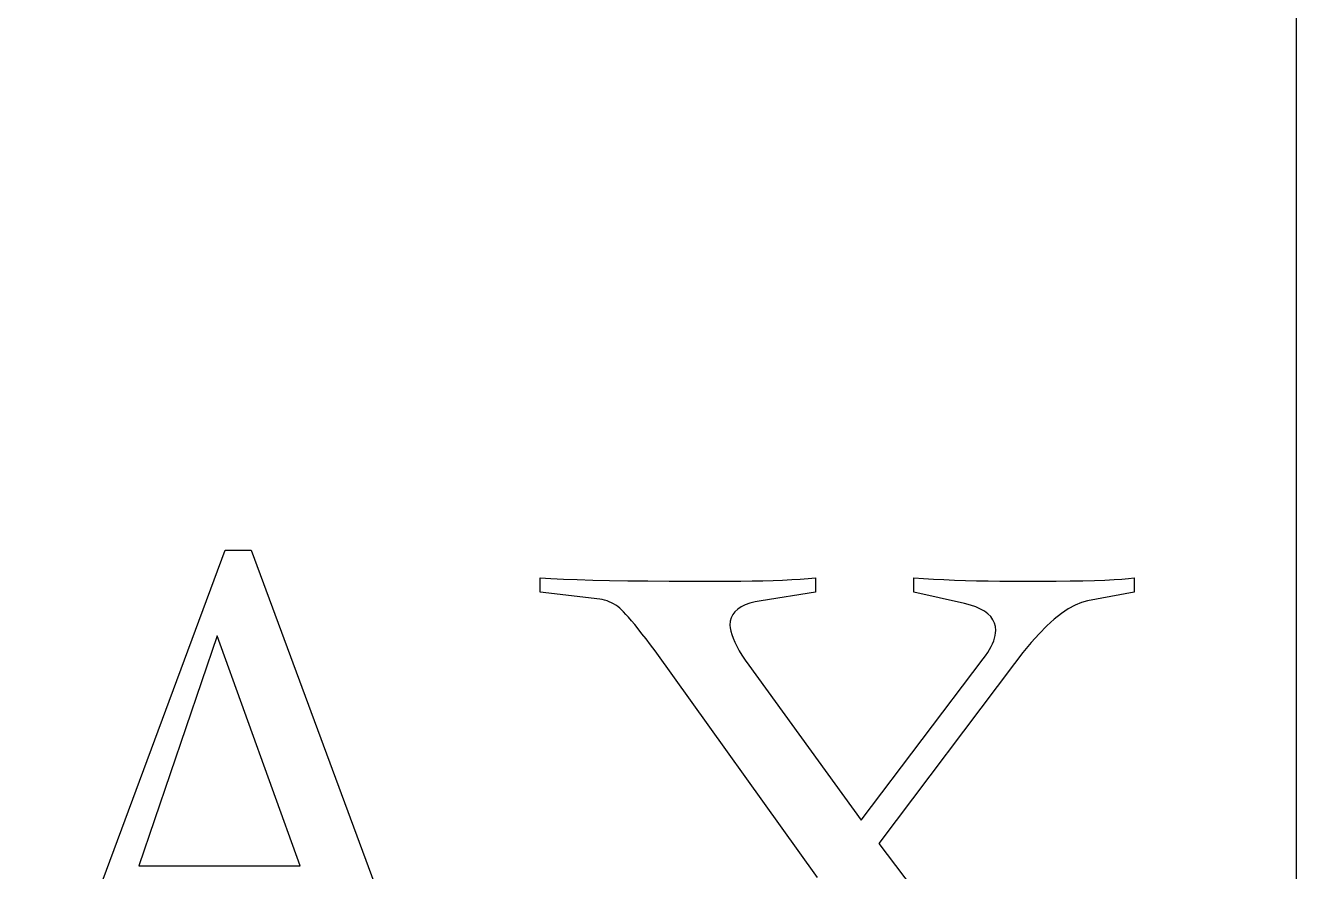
# Model space of a CAD drawing. Header units: millimetres. Extents: x -210 to 210, y -148 to 148.
# Drawn here: x -37.004 to -33.241, y -60.944 to -58.439 of the extents above; entities that cross this region are included whole.
import ezdxf

# ---------------------------------------------------------------- set-up
doc = ezdxf.new("R2010")
doc.units = ezdxf.units.MM
doc.layers.get('0').update_dxf_attribs({"lineweight": 18})

msp = doc.modelspace()

# ---------------------------------------------------------------- linework, layer by layer
at = {"color": 7, "lineweight": 30, "ltscale": 0.175753}
msp.add_line((-33.2415, -63.3748), (-33.2415, -56.3447), dxfattribs=at)
at = {"color": 7, "lineweight": 30, "ltscale": 0.042509}
msp.add_line((-37.0035, -61.5866), (-36.4123, -59.9923), dxfattribs=at)
at = {"color": 7, "lineweight": 30, "ltscale": 0.001913}
msp.add_line((-36.4123, -59.9923), (-36.3357, -59.9923), dxfattribs=at)
at = {"color": 7, "lineweight": 30, "ltscale": 0.042007}
msp.add_line((-36.3357, -59.9923), (-35.7524, -61.5681), dxfattribs=at)
at = {"color": 7, "lineweight": 30, "ltscale": 0.001056}
for p, q in [((-35.4805, -60.1164), (-35.4805, -60.0741)), ((-34.6649, -60.0741), (-34.6649, -60.1164)), ((-34.3746, -60.1164), (-34.3746, -60.0741)), ((-33.7226, -60.0741), (-33.7226, -60.1164))]:
    msp.add_line(p, q, dxfattribs=at)
at = {"color": 7, "lineweight": 30, "ltscale": 0.000809509}
msp.add_line((-35.4805, -60.0741), (-35.4482, -60.0761), dxfattribs=at)
at = {"color": 7, "lineweight": 30, "ltscale": 0.000919672}
msp.add_line((-35.4482, -60.0761), (-35.4115, -60.0779), dxfattribs=at)
at = {"color": 7, "lineweight": 30, "ltscale": 0.00103}
msp.add_line((-35.4115, -60.0779), (-35.3703, -60.0795), dxfattribs=at)
at = {"color": 7, "lineweight": 30, "ltscale": 0.001141}
msp.add_line((-35.3703, -60.0795), (-35.3247, -60.0809), dxfattribs=at)
at = {"color": 7, "lineweight": 30, "ltscale": 0.000672264}
msp.add_line((-34.7625, -60.0809), (-34.7356, -60.0795), dxfattribs=at)
at = {"color": 7, "lineweight": 30, "ltscale": 0.000631424}
msp.add_line((-34.7356, -60.0795), (-34.7104, -60.0779), dxfattribs=at)
at = {"color": 7, "lineweight": 30, "ltscale": 0.000590692}
msp.add_line((-34.7104, -60.0779), (-34.6869, -60.0761), dxfattribs=at)
at = {"color": 7, "lineweight": 30, "ltscale": 0.000550842}
msp.add_line((-34.6869, -60.0761), (-34.6649, -60.0741), dxfattribs=at)
at = {"color": 7, "lineweight": 30, "ltscale": 0.000725004}
msp.add_line((-34.3746, -60.0741), (-34.3456, -60.0761), dxfattribs=at)
at = {"color": 7, "lineweight": 30, "ltscale": 0.000745977}
msp.add_line((-34.3456, -60.0761), (-34.3159, -60.0779), dxfattribs=at)
at = {"color": 7, "lineweight": 30, "ltscale": 0.000766246}
msp.add_line((-34.3159, -60.0779), (-34.2852, -60.0795), dxfattribs=at)
at = {"color": 7, "lineweight": 30, "ltscale": 0.000787339}
msp.add_line((-34.2852, -60.0795), (-34.2538, -60.0809), dxfattribs=at)
at = {"color": 7, "lineweight": 30, "ltscale": 0.000675312}
msp.add_line((-33.8087, -60.0809), (-33.7818, -60.0795), dxfattribs=at)
at = {"color": 7, "lineweight": 30, "ltscale": 0.000585744}
msp.add_line((-33.7818, -60.0795), (-33.7584, -60.0779), dxfattribs=at)
at = {"color": 7, "lineweight": 30, "ltscale": 0.000494893}
msp.add_line((-33.7584, -60.0779), (-33.7387, -60.0761), dxfattribs=at)
at = {"color": 7, "lineweight": 30, "ltscale": 0.000405186}
msp.add_line((-33.7387, -60.0761), (-33.7226, -60.0741), dxfattribs=at)
at = {"color": 7, "lineweight": 30, "ltscale": 0.004453}
msp.add_line((-35.3037, -60.1375), (-35.4805, -60.1164), dxfattribs=at)
at = {"color": 7, "lineweight": 30, "ltscale": 0.001252}
msp.add_line((-35.3247, -60.0809), (-35.2746, -60.0821), dxfattribs=at)
at = {"color": 7, "lineweight": 30, "ltscale": 0.001362}
msp.add_line((-35.2746, -60.0821), (-35.2202, -60.083), dxfattribs=at)
at = {"color": 7, "lineweight": 30, "ltscale": 0.001473}
msp.add_line((-35.2202, -60.083), (-35.1613, -60.0837), dxfattribs=at)
at = {"color": 7, "lineweight": 30, "ltscale": 0.001584}
msp.add_line((-35.1613, -60.0837), (-35.0979, -60.0843), dxfattribs=at)
at = {"color": 7, "lineweight": 30, "ltscale": 0.001695}
msp.add_line((-35.0979, -60.0843), (-35.0301, -60.0846), dxfattribs=at)
at = {"color": 7, "lineweight": 30, "ltscale": 0.001806}
msp.add_line((-35.0301, -60.0846), (-34.9579, -60.0847), dxfattribs=at)
at = {"color": 7, "lineweight": 30, "ltscale": 0.000916294}
msp.add_line((-34.9579, -60.0847), (-34.9212, -60.0846), dxfattribs=at)
at = {"color": 7, "lineweight": 30, "ltscale": 0.000875889}
msp.add_line((-34.9212, -60.0846), (-34.8862, -60.0843), dxfattribs=at)
at = {"color": 7, "lineweight": 30, "ltscale": 0.000834763}
msp.add_line((-34.8862, -60.0843), (-34.8528, -60.0837), dxfattribs=at)
at = {"color": 7, "lineweight": 30, "ltscale": 0.000793668}
msp.add_line((-34.8528, -60.0837), (-34.8211, -60.083), dxfattribs=at)
at = {"color": 7, "lineweight": 30, "ltscale": 0.004079}
msp.add_line((-34.6649, -60.1164), (-34.8259, -60.1428), dxfattribs=at)
at = {"color": 7, "lineweight": 30, "ltscale": 0.000753399}
msp.add_line((-34.8211, -60.083), (-34.791, -60.0821), dxfattribs=at)
at = {"color": 7, "lineweight": 30, "ltscale": 0.00071242}
msp.add_line((-34.791, -60.0821), (-34.7625, -60.0809), dxfattribs=at)
at = {"color": 7, "lineweight": 30, "ltscale": 0.003858}
msp.add_line((-34.2241, -60.1507), (-34.3746, -60.1164), dxfattribs=at)
at = {"color": 7, "lineweight": 30, "ltscale": 0.00080848}
msp.add_line((-34.2538, -60.0809), (-34.2215, -60.0821), dxfattribs=at)
at = {"color": 7, "lineweight": 30, "ltscale": 0.000828895}
msp.add_line((-34.2215, -60.0821), (-34.1883, -60.083), dxfattribs=at)
at = {"color": 7, "lineweight": 30, "ltscale": 0.000850112}
msp.add_line((-34.1883, -60.083), (-34.1543, -60.0837), dxfattribs=at)
at = {"color": 7, "lineweight": 30, "ltscale": 0.000871379}
msp.add_line((-34.1543, -60.0837), (-34.1195, -60.0843), dxfattribs=at)
at = {"color": 7, "lineweight": 30, "ltscale": 0.000891911}
msp.add_line((-34.1195, -60.0843), (-34.0838, -60.0846), dxfattribs=at)
at = {"color": 7, "lineweight": 30, "ltscale": 0.000913242}
msp.add_line((-34.0838, -60.0846), (-34.0473, -60.0847), dxfattribs=at)
at = {"color": 7, "lineweight": 30, "ltscale": 0.001221}
msp.add_line((-34.0473, -60.0847), (-33.9984, -60.0846), dxfattribs=at)
at = {"color": 7, "lineweight": 30, "ltscale": 0.001131}
msp.add_line((-33.9984, -60.0846), (-33.9532, -60.0843), dxfattribs=at)
at = {"color": 7, "lineweight": 30, "ltscale": 0.001039}
msp.add_line((-33.9532, -60.0843), (-33.9116, -60.0837), dxfattribs=at)
at = {"color": 7, "lineweight": 30, "ltscale": 0.00094851}
msp.add_line((-33.9116, -60.0837), (-33.8737, -60.083), dxfattribs=at)
at = {"color": 7, "lineweight": 30, "ltscale": 0.000857113}
msp.add_line((-33.8737, -60.083), (-33.8394, -60.0821), dxfattribs=at)
at = {"color": 7, "lineweight": 30, "ltscale": 0.003495}
msp.add_line((-33.7226, -60.1164), (-33.8599, -60.1428), dxfattribs=at)
at = {"color": 7, "lineweight": 30, "ltscale": 0.000767309}
msp.add_line((-33.8394, -60.0821), (-33.8087, -60.0809), dxfattribs=at)
at = {"color": 7, "lineweight": 30, "ltscale": 0.000185071}
msp.add_line((-35.2964, -60.1387), (-35.3037, -60.1375), dxfattribs=at)
at = {"color": 7, "lineweight": 30, "ltscale": 0.000182738}
msp.add_line((-35.2893, -60.1404), (-35.2964, -60.1387), dxfattribs=at)
at = {"color": 7, "lineweight": 30, "ltscale": 0.000181011}
msp.add_line((-35.2823, -60.1425), (-35.2893, -60.1404), dxfattribs=at)
at = {"color": 7, "lineweight": 30, "ltscale": 0.000180109}
msp.add_line((-35.2756, -60.1451), (-35.2823, -60.1425), dxfattribs=at)
at = {"color": 7, "lineweight": 30, "ltscale": 0.000179953}
msp.add_line((-35.269, -60.148), (-35.2756, -60.1451), dxfattribs=at)
at = {"color": 7, "lineweight": 30, "ltscale": 0.000180458}
msp.add_line((-35.2627, -60.1514), (-35.269, -60.148), dxfattribs=at)
at = {"color": 7, "lineweight": 30, "ltscale": 0.000181684}
msp.add_line((-35.2565, -60.1552), (-35.2627, -60.1514), dxfattribs=at)
at = {"color": 7, "lineweight": 30, "ltscale": 0.000332789}
msp.add_line((-34.873, -60.1547), (-34.885, -60.1605), dxfattribs=at)
at = {"color": 7, "lineweight": 30, "ltscale": 0.000367319}
msp.add_line((-34.8592, -60.1498), (-34.873, -60.1547), dxfattribs=at)
at = {"color": 7, "lineweight": 30, "ltscale": 0.000405332}
msp.add_line((-34.8435, -60.1458), (-34.8592, -60.1498), dxfattribs=at)
at = {"color": 7, "lineweight": 30, "ltscale": 0.000445439}
msp.add_line((-34.8259, -60.1428), (-34.8435, -60.1458), dxfattribs=at)
at = {"color": 7, "lineweight": 30, "ltscale": 0.000454206}
msp.add_line((-34.2065, -60.1553), (-34.2241, -60.1507), dxfattribs=at)
at = {"color": 7, "lineweight": 30, "ltscale": 0.000514782}
msp.add_line((-33.8782, -60.1475), (-33.8972, -60.1552), dxfattribs=at)
at = {"color": 7, "lineweight": 30, "ltscale": 0.000472601}
msp.add_line((-33.8599, -60.1428), (-33.8782, -60.1475), dxfattribs=at)
at = {"color": 7, "lineweight": 30, "ltscale": 0.000183617}
msp.add_line((-35.2505, -60.1594), (-35.2565, -60.1552), dxfattribs=at)
at = {"color": 7, "lineweight": 30, "ltscale": 0.000186472}
msp.add_line((-35.2446, -60.1641), (-35.2505, -60.1594), dxfattribs=at)
at = {"color": 7, "lineweight": 30, "ltscale": 0.000189067}
msp.add_line((-35.239, -60.1692), (-35.2446, -60.1641), dxfattribs=at)
at = {"color": 7, "lineweight": 30, "ltscale": 0.000211206}
msp.add_line((-35.233, -60.1751), (-35.239, -60.1692), dxfattribs=at)
at = {"color": 7, "lineweight": 30, "ltscale": 0.000251267}
msp.add_line((-35.2262, -60.1825), (-35.233, -60.1751), dxfattribs=at)
at = {"color": 7, "lineweight": 30, "ltscale": 0.000290896}
msp.add_line((-35.2184, -60.1912), (-35.2262, -60.1825), dxfattribs=at)
at = {"color": 7, "lineweight": 30, "ltscale": 0.000330826}
msp.add_line((-35.2099, -60.2012), (-35.2184, -60.1912), dxfattribs=at)
at = {"color": 7, "lineweight": 30, "ltscale": 0.000261021}
msp.add_line((-34.91, -60.1832), (-34.9146, -60.1926), dxfattribs=at)
at = {"color": 7, "lineweight": 30, "ltscale": 0.000266581}
msp.add_line((-34.9035, -60.1747), (-34.91, -60.1832), dxfattribs=at)
at = {"color": 7, "lineweight": 30, "ltscale": 0.000281521}
msp.add_line((-34.8952, -60.1672), (-34.9035, -60.1747), dxfattribs=at)
at = {"color": 7, "lineweight": 30, "ltscale": 0.000303972}
msp.add_line((-34.885, -60.1605), (-34.8952, -60.1672), dxfattribs=at)
at = {"color": 7, "lineweight": 30, "ltscale": 0.000414134}
msp.add_line((-34.1909, -60.1606), (-34.2065, -60.1553), dxfattribs=at)
at = {"color": 7, "lineweight": 30, "ltscale": 0.000378188}
msp.add_line((-34.177, -60.1667), (-34.1909, -60.1606), dxfattribs=at)
at = {"color": 7, "lineweight": 30, "ltscale": 0.0003455}
msp.add_line((-34.165, -60.1735), (-34.177, -60.1667), dxfattribs=at)
at = {"color": 7, "lineweight": 30, "ltscale": 0.000316433}
msp.add_line((-34.1548, -60.181), (-34.165, -60.1735), dxfattribs=at)
at = {"color": 7, "lineweight": 30, "ltscale": 0.000293342}
msp.add_line((-34.1465, -60.1893), (-34.1548, -60.181), dxfattribs=at)
at = {"color": 7, "lineweight": 30, "ltscale": 0.000277622}
msp.add_line((-34.14, -60.1983), (-34.1465, -60.1893), dxfattribs=at)
at = {"color": 7, "lineweight": 30, "ltscale": 0.000679878}
msp.add_line((-33.9376, -60.1799), (-33.9588, -60.1969), dxfattribs=at)
at = {"color": 7, "lineweight": 30, "ltscale": 0.000619687}
msp.add_line((-33.917, -60.166), (-33.9376, -60.1799), dxfattribs=at)
at = {"color": 7, "lineweight": 30, "ltscale": 0.000563622}
msp.add_line((-33.8972, -60.1552), (-33.917, -60.166), dxfattribs=at)
at = {"color": 7, "lineweight": 30, "ltscale": 0.000371498}
msp.add_line((-35.2004, -60.2127), (-35.2099, -60.2012), dxfattribs=at)
at = {"color": 7, "lineweight": 30, "ltscale": 0.000412087}
msp.add_line((-35.1901, -60.2255), (-35.2004, -60.2127), dxfattribs=at)
at = {"color": 7, "lineweight": 30, "ltscale": 0.0004521}
msp.add_line((-35.1789, -60.2397), (-35.1901, -60.2255), dxfattribs=at)
at = {"color": 7, "lineweight": 30, "ltscale": 0.000279982}
msp.add_line((-34.9174, -60.2029), (-34.9183, -60.214), dxfattribs=at)
at = {"color": 7, "lineweight": 30, "ltscale": 0.000220155}
msp.add_line((-34.9183, -60.214), (-34.9178, -60.2228), dxfattribs=at)
at = {"color": 7, "lineweight": 30, "ltscale": 0.00024058}
msp.add_line((-34.9178, -60.2228), (-34.9161, -60.2323), dxfattribs=at)
at = {"color": 7, "lineweight": 30, "ltscale": 0.000265951}
msp.add_line((-34.9146, -60.1926), (-34.9174, -60.2029), dxfattribs=at)
at = {"color": 7, "lineweight": 30, "ltscale": 0.000269957}
msp.add_line((-34.1354, -60.2081), (-34.14, -60.1983), dxfattribs=at)
at = {"color": 7, "lineweight": 30, "ltscale": 0.000271663}
msp.add_line((-34.1327, -60.2186), (-34.1354, -60.2081), dxfattribs=at)
at = {"color": 7, "lineweight": 30, "ltscale": 0.000282136}
msp.add_line((-34.1317, -60.2299), (-34.1327, -60.2186), dxfattribs=at)
at = {"color": 7, "lineweight": 30, "ltscale": 0.000187755}
msp.add_line((-34.1321, -60.2374), (-34.1317, -60.2299), dxfattribs=at)
at = {"color": 7, "lineweight": 30, "ltscale": 0.000809781}
msp.add_line((-33.9809, -60.2169), (-34.0036, -60.2399), dxfattribs=at)
at = {"color": 7, "lineweight": 30, "ltscale": 0.000743999}
msp.add_line((-33.9588, -60.1969), (-33.9809, -60.2169), dxfattribs=at)
at = {"color": 7, "lineweight": 30, "ltscale": 0.017988}
msp.add_line((-36.436, -60.2457), (-36.6683, -60.9267), dxfattribs=at)
at = {"color": 7, "lineweight": 30, "ltscale": 0.018097}
msp.add_line((-36.1906, -60.9267), (-36.436, -60.2457), dxfattribs=at)
at = {"color": 7, "lineweight": 30, "ltscale": 0.000492773}
msp.add_line((-35.1668, -60.2553), (-35.1789, -60.2397), dxfattribs=at)
at = {"color": 7, "lineweight": 30, "ltscale": 0.000533009}
msp.add_line((-35.1538, -60.2723), (-35.1668, -60.2553), dxfattribs=at)
at = {"color": 7, "lineweight": 30, "ltscale": 0.000263174}
msp.add_line((-34.9161, -60.2323), (-34.9133, -60.2425), dxfattribs=at)
at = {"color": 7, "lineweight": 30, "ltscale": 0.00028827}
msp.add_line((-34.9133, -60.2425), (-34.9094, -60.2533), dxfattribs=at)
at = {"color": 7, "lineweight": 30, "ltscale": 0.000314062}
msp.add_line((-34.9094, -60.2533), (-34.9044, -60.2648), dxfattribs=at)
at = {"color": 7, "lineweight": 30, "ltscale": 0.000341538}
msp.add_line((-34.9044, -60.2648), (-34.8983, -60.2771), dxfattribs=at)
at = {"color": 7, "lineweight": 30, "ltscale": 0.000224448}
msp.add_line((-34.141, -60.2695), (-34.1376, -60.2611), dxfattribs=at)
at = {"color": 7, "lineweight": 30, "ltscale": 0.000213233}
msp.add_line((-34.1376, -60.2611), (-34.135, -60.253), dxfattribs=at)
at = {"color": 7, "lineweight": 30, "ltscale": 0.000203206}
msp.add_line((-34.135, -60.253), (-34.1332, -60.2451), dxfattribs=at)
at = {"color": 7, "lineweight": 30, "ltscale": 0.00019459}
msp.add_line((-34.1332, -60.2451), (-34.1321, -60.2374), dxfattribs=at)
at = {"color": 7, "lineweight": 30, "ltscale": 0.000948419}
msp.add_line((-34.0271, -60.2661), (-34.0513, -60.2953), dxfattribs=at)
at = {"color": 7, "lineweight": 30, "ltscale": 0.000878704}
msp.add_line((-34.0036, -60.2399), (-34.0271, -60.2661), dxfattribs=at)
at = {"color": 7, "lineweight": 30, "ltscale": 0.000573733}
msp.add_line((-35.14, -60.2906), (-35.1538, -60.2723), dxfattribs=at)
at = {"color": 7, "lineweight": 30, "ltscale": 0.020619}
msp.add_line((-34.6596, -60.961), (-35.14, -60.2906), dxfattribs=at)
at = {"color": 7, "lineweight": 30, "ltscale": 0.000369387}
msp.add_line((-34.8983, -60.2771), (-34.8911, -60.29), dxfattribs=at)
at = {"color": 7, "lineweight": 30, "ltscale": 0.000398233}
msp.add_line((-34.8911, -60.29), (-34.8828, -60.3036), dxfattribs=at)
at = {"color": 7, "lineweight": 30, "ltscale": 0.000427862}
msp.add_line((-34.8828, -60.3036), (-34.8734, -60.3178), dxfattribs=at)
at = {"color": 7, "lineweight": 30, "ltscale": 0.000293275}
msp.add_line((-34.1687, -60.3143), (-34.1617, -60.3049), dxfattribs=at)
at = {"color": 7, "lineweight": 30, "ltscale": 0.000278276}
msp.add_line((-34.1617, -60.3049), (-34.1554, -60.2957), dxfattribs=at)
at = {"color": 7, "lineweight": 30, "ltscale": 0.000263404}
msp.add_line((-34.1554, -60.2957), (-34.1498, -60.2868), dxfattribs=at)
at = {"color": 7, "lineweight": 30, "ltscale": 0.000249952}
msp.add_line((-34.1498, -60.2868), (-34.145, -60.278), dxfattribs=at)
at = {"color": 7, "lineweight": 30, "ltscale": 0.000236842}
msp.add_line((-34.145, -60.278), (-34.141, -60.2695), dxfattribs=at)
at = {"color": 7, "lineweight": 30, "ltscale": 0.00102}
msp.add_line((-34.0513, -60.2953), (-34.0763, -60.3275), dxfattribs=at)
at = {"color": 7, "lineweight": 30, "ltscale": 0.000457519}
msp.add_line((-34.8734, -60.3178), (-34.8629, -60.3328), dxfattribs=at)
at = {"color": 7, "lineweight": 30, "ltscale": 0.014176}
msp.add_line((-34.8629, -60.3328), (-34.5303, -60.7921), dxfattribs=at)
at = {"color": 7, "lineweight": 30, "ltscale": 0.01498}
msp.add_line((-34.5303, -60.7921), (-34.1687, -60.3143), dxfattribs=at)
at = {"color": 7, "lineweight": 30, "ltscale": 0.016682}
msp.add_line((-34.0763, -60.3275), (-34.4775, -60.8607), dxfattribs=at)
at = {"color": 7, "lineweight": 30, "ltscale": 0.020773}
msp.add_line((-34.4775, -60.8607), (-33.976, -61.5232), dxfattribs=at)
at = {"color": 7, "lineweight": 30, "ltscale": 0.011944}
msp.add_line((-36.6683, -60.9267), (-36.1906, -60.9267), dxfattribs=at)

doc.saveas('drawing.dxf')
